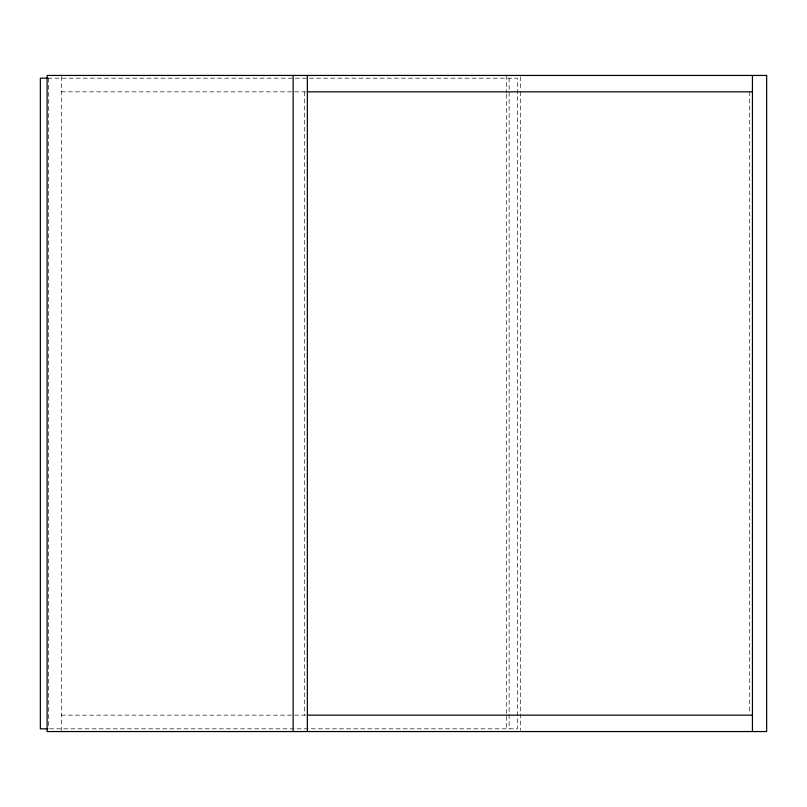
<?xml version="1.0" encoding="UTF-8"?>
<svg xmlns="http://www.w3.org/2000/svg" width="807" height="807" viewBox="0 0 807 807"><rect width="100%" height="100%" fill="white"/><g stroke="black" fill="none" stroke-linecap="round" stroke-linejoin="round"><path stroke-width="0.61" stroke-dasharray="4.04 3.03" d="M47.916 78.178L517.327 78.178L517.327 728.822L47.916 728.822M61.302 91.847L307.346 91.847M61.302 715.153L306.085 715.153M749.713 91.847L749.713 712.642M520.606 76.705L520.606 90.555M520.606 91.816L520.606 712.672M520.606 713.923L520.606 730.295M509.126 78.178L509.126 728.822M506.403 75.444L506.403 93.077M506.403 94.328L506.403 715.184M506.403 716.323L506.403 730.385M304.612 91.847L304.612 715.153M61.302 76.615L61.302 730.385M48.551 78.178L48.551 728.822"/><path stroke-width="1.21" d="M47.381 78.178L40.35 78.178L40.35 728.822L47.381 728.822M307.346 91.847L752.447 91.847M307.346 715.153L752.447 715.153M752.447 75.444L752.447 731.556M307.346 75.444L307.346 731.556M293.143 75.444L293.143 731.556M766.65 75.444L47.099 75.444L47.099 731.556L766.65 731.556L766.65 75.444"/></g></svg>
